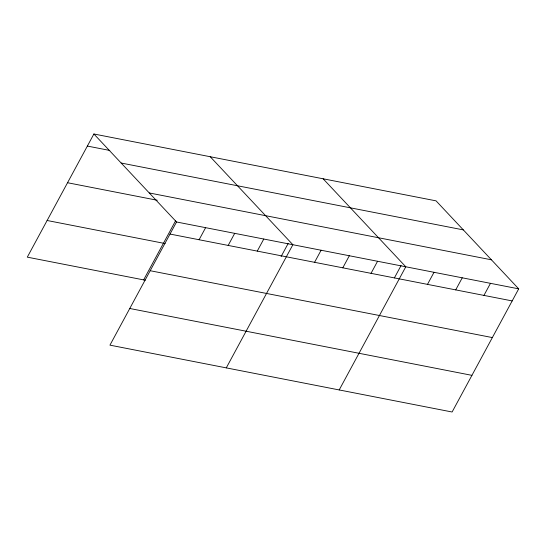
<?xml version="1.0" encoding="UTF-8"?>
<svg xmlns="http://www.w3.org/2000/svg" width="546" height="546" viewBox="0 0 546 546"><rect width="100%" height="100%" fill="white"/><g stroke="black" fill="none" stroke-linecap="round" stroke-linejoin="round"><path stroke-width="0.82" d="M93.892 133.995L176.535 221.983L109.944 345.147L452.108 412.005L518.7 288.848L436.056 200.853L93.892 133.995L27.3 257.152L145.297 280.214M143.639 279.886L175.635 220.714M199.092 239.742L205.617 227.668M228.173 245.427L234.705 233.354M257.262 251.105L263.786 239.032M281.081 256.579L288.151 243.502M226.283 367.874L292.874 244.717L210.23 156.729M314.571 262.305L321.103 250.232M342.799 267.82L349.331 255.753M371.027 273.341L377.559 261.268M394.389 277.914L401.064 265.568M339.196 389.94L405.787 266.782L323.143 178.795M427.484 284.37L434.015 272.297M455.712 289.885L462.244 277.812M483.947 295.4L490.472 283.333M87.367 146.069L109.801 150.45M121.164 163.029L463.329 229.893M149.263 192.95L491.427 259.807M67.54 182.726L157.289 200.259M176.535 221.983L518.7 288.848M170.011 234.057L512.175 300.921M47.12 220.495L165.117 243.55M150.184 270.714L492.349 337.578M129.764 308.483L471.928 375.348"/></g></svg>
